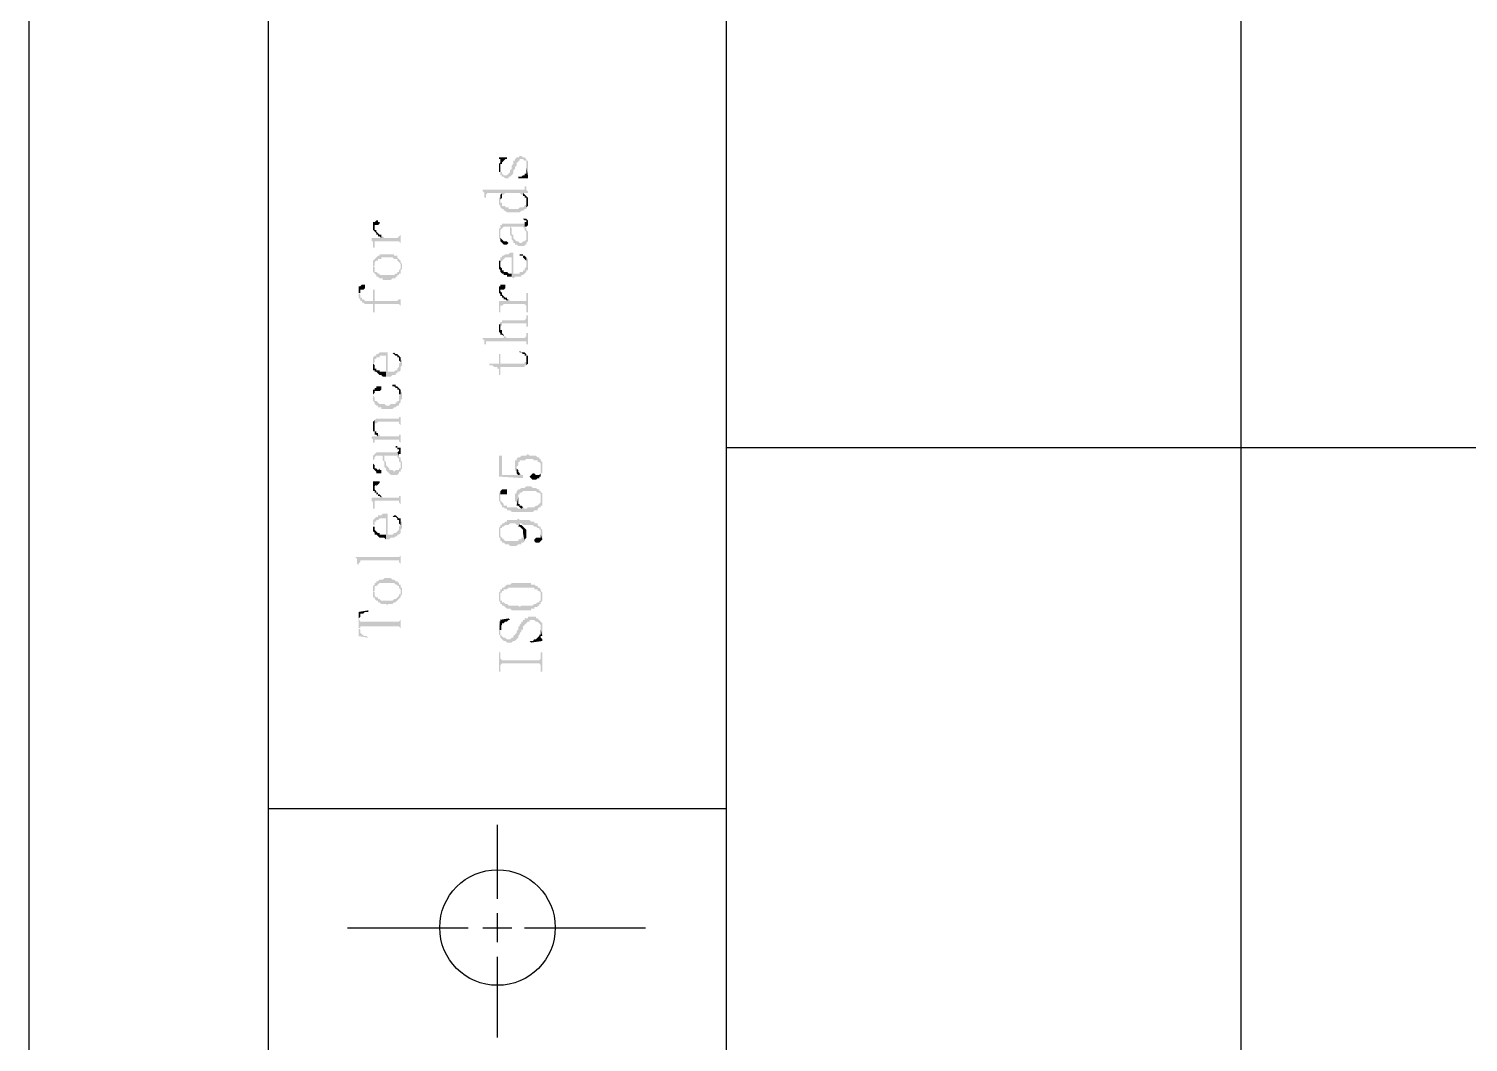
# Model space of a CAD drawing. Header units: millimetres. Extents: x 7018 to 13530, y 4187 to 5692.
# Drawn here: x 9367.76 to 9408.06, y 4643.66 to 4672.04 of the extents above; entities that cross this region are included whole.
import ezdxf

# ---------------------------------------------------------------- set-up
doc = ezdxf.new("R2010")
doc.units = ezdxf.units.MM

msp = doc.modelspace()

# ---------------------------------------------------------------- hatches: boundary and pattern name
at = {"transparency": 33554559}
for points in [[(9380.923, 4668.438), (9380.923, 4668.393), (9380.968, 4668.393), (9380.968, 4667.987), (9380.968, 4668.167), (9380.968, 4668.258), (9381.014, 4668.258), (9381.014, 4668.303), (9381.059, 4668.348), (9381.059, 4668.348), (9381.104, 4668.393), (9381.149, 4668.393), (9381.149, 4668.438)], [(9380.923, 4668.167), (9380.923, 4668.032), (9380.968, 4668.032), (9380.968, 4667.987), (9380.968, 4668.348), (9380.968, 4668.303), (9380.923, 4668.258)], [(9380.968, 4667.987), (9380.968, 4667.942), (9381.014, 4667.942), (9381.014, 4667.897), (9381.059, 4667.897), (9381.104, 4667.851), (9381.194, 4667.851), (9381.194, 4667.897), (9381.239, 4667.897), (9381.284, 4667.942), (9381.284, 4667.942), (9381.329, 4667.987), (9381.329, 4668.077), (9381.375, 4668.122), (9381.375, 4668.167), (9381.42, 4668.212), (9381.42, 4668.303), (9381.465, 4668.303), (9381.465, 4668.348), (9381.51, 4668.348), (9381.51, 4668.393), (9381.6, 4668.393), (9381.645, 4668.348), (9381.69, 4668.348), (9381.69, 4668.303), (9381.69, 4668.167), (9381.736, 4667.942), (9381.736, 4667.987), (9381.736, 4668.077), (9381.736, 4668.258), (9381.736, 4668.348), (9381.69, 4668.348), (9381.69, 4668.393), (9381.69, 4668.393), (9381.645, 4668.438), (9381.6, 4668.438), (9381.555, 4668.483), (9381.51, 4668.483), (9381.465, 4668.438), (9381.42, 4668.438), (9381.375, 4668.393), (9381.375, 4668.348), (9381.329, 4668.348), (9381.329, 4668.258), (9381.284, 4668.212), (9381.284, 4668.122), (9381.239, 4668.077), (9381.239, 4668.032), (9381.194, 4667.987), (9381.194, 4667.987), (9381.149, 4667.942), (9381.059, 4667.942), (9381.014, 4667.987), (9381.014, 4668.032), (9380.968, 4668.032), (9380.968, 4668.167)], [(9381.465, 4667.897), (9381.465, 4667.851), (9381.736, 4667.851), (9381.736, 4667.897), (9381.736, 4667.942), (9381.736, 4667.942), (9381.69, 4668.167), (9381.69, 4668.077), (9381.69, 4667.987), (9381.645, 4667.987), (9381.645, 4667.942), (9381.6, 4667.942), (9381.555, 4667.897), (9381.51, 4667.897)], [(9380.472, 4667.535), (9380.472, 4667.49), (9380.517, 4667.445), (9380.517, 4667.31), (9380.562, 4667.31), (9380.562, 4667.4), (9380.562, 4667.4), (9380.607, 4667.445), (9381.014, 4667.445), (9381.014, 4667.4), (9381.059, 4667.4), (9381.104, 4667.445), (9381.51, 4667.445), (9381.555, 4667.4), (9381.6, 4667.4), (9381.6, 4667.445), (9381.736, 4667.445), (9381.736, 4667.49), (9381.69, 4667.535), (9381.69, 4667.626), (9381.645, 4667.626), (9381.645, 4667.581), (9381.645, 4667.535), (9381.6, 4667.535)], [(9380.968, 4667.355), (9380.968, 4667.22), (9380.968, 4667.265), (9381.014, 4667.31), (9381.014, 4667.355), (9381.014, 4667.445), (9381.014, 4667.445), (9380.968, 4667.4)], [(9381.6, 4667.4), (9381.6, 4667.355), (9381.645, 4667.355), (9381.645, 4667.31), (9381.69, 4667.31), (9381.69, 4667.039), (9381.736, 4667.084), (9381.736, 4667.22), (9381.736, 4667.265), (9381.736, 4667.31), (9381.69, 4667.355), (9381.69, 4667.355), (9381.645, 4667.4), (9381.645, 4667.4), (9381.6, 4667.445)], [(9380.923, 4667.22), (9380.923, 4667.129), (9380.968, 4667.084), (9380.968, 4667.039), (9381.014, 4666.994), (9381.059, 4666.994), (9381.059, 4666.949), (9381.104, 4666.949), (9381.149, 4666.904), (9381.51, 4666.904), (9381.555, 4666.949), (9381.6, 4666.949), (9381.645, 4666.994), (9381.69, 4666.994), (9381.69, 4667.22), (9381.69, 4667.129), (9381.645, 4667.084), (9381.645, 4667.084), (9381.6, 4667.039), (9381.51, 4667.039), (9381.465, 4666.994), (9381.194, 4666.994), (9381.194, 4667.039), (9381.104, 4667.039), (9381.104, 4667.084), (9381.014, 4667.084), (9381.014, 4667.174), (9380.968, 4667.174), (9380.968, 4667.355), (9380.968, 4667.31), (9380.923, 4667.31), (9380.923, 4667.265)], [(9377.403, 4666.497), (9377.403, 4666.407), (9377.403, 4666.407), (9377.448, 4666.362), (9377.448, 4666.497), (9377.448, 4666.543), (9377.538, 4666.543), (9377.583, 4666.588), (9377.583, 4666.633), (9377.538, 4666.633), (9377.538, 4666.678), (9377.493, 4666.678), (9377.448, 4666.633), (9377.403, 4666.633), (9377.403, 4666.543)], [(9380.923, 4666.317), (9380.923, 4666.272), (9380.923, 4666.182), (9380.968, 4666.136), (9380.968, 4666.091), (9380.968, 4666.317), (9380.968, 4666.407), (9381.014, 4666.452), (9381.014, 4666.452), (9381.059, 4666.497), (9381.239, 4666.497), (9381.239, 4666.272), (9381.239, 4666.497), (9381.6, 4666.497), (9381.645, 4666.452), (9381.645, 4666.407), (9381.645, 4666.407), (9381.69, 4666.362), (9381.69, 4666.317), (9381.69, 4666.227), (9381.69, 4666.407), (9381.69, 4666.452), (9381.645, 4666.497), (9381.645, 4666.588), (9381.014, 4666.588), (9381.014, 4666.543), (9380.968, 4666.543), (9380.968, 4666.452), (9380.923, 4666.452), (9380.923, 4666.362)], [(9381.555, 4666.723), (9381.6, 4666.723), (9381.645, 4666.678), (9381.69, 4666.678), (9381.69, 4666.497), (9381.736, 4666.543), (9381.736, 4666.633), (9381.736, 4666.678), (9381.69, 4666.723), (9381.6, 4666.723)], [(9381.645, 4666.588), (9381.645, 4666.497), (9381.69, 4666.497), (9381.69, 4666.633), (9381.645, 4666.633)], [(9377.358, 4666.182), (9377.358, 4666.091), (9377.403, 4666.091), (9377.403, 4666.001), (9377.403, 4665.911), (9377.448, 4665.911), (9377.448, 4666.046), (9377.448, 4666.091), (9378.125, 4666.091), (9378.17, 4666.046), (9378.17, 4665.911), (9378.17, 4666.407), (9378.17, 4666.272), (9378.17, 4666.272), (9378.125, 4666.227), (9378.125, 4666.227), (9378.08, 4666.182), (9377.719, 4666.182), (9377.674, 4666.227), (9377.629, 4666.227), (9377.629, 4666.182)], [(9377.448, 4666.362), (9377.448, 4666.362), (9377.493, 4666.317), (9377.493, 4666.272), (9377.538, 4666.272), (9377.538, 4666.227), (9377.583, 4666.227), (9377.629, 4666.182), (9377.629, 4666.272), (9377.583, 4666.272), (9377.538, 4666.317), (9377.538, 4666.317), (9377.493, 4666.362), (9377.493, 4666.407), (9377.448, 4666.407), (9377.448, 4666.497)], [(9380.968, 4666.091), (9380.968, 4666.091), (9381.014, 4666.046), (9381.014, 4666.046), (9381.059, 4666.001), (9381.149, 4666.001), (9381.194, 4666.046), (9381.149, 4666.091), (9381.059, 4666.091), (9381.014, 4666.136), (9381.014, 4666.136), (9380.968, 4666.182), (9380.968, 4666.317)], [(9381.239, 4666.272), (9381.284, 4666.227), (9381.284, 4666.136), (9381.284, 4666.136), (9381.329, 4666.091), (9381.329, 4666.046), (9381.375, 4666.046), (9381.375, 4666.001), (9381.42, 4666.001), (9381.465, 4665.956), (9381.645, 4665.956), (9381.645, 4666.001), (9381.69, 4666.001), (9381.69, 4666.046), (9381.736, 4666.091), (9381.736, 4666.227), (9381.736, 4666.317), (9381.736, 4666.362), (9381.736, 4666.362), (9381.69, 4666.407), (9381.69, 4666.136), (9381.69, 4666.136), (9381.645, 4666.091), (9381.6, 4666.091), (9381.555, 4666.046), (9381.51, 4666.046), (9381.465, 4666.091), (9381.42, 4666.091), (9381.375, 4666.136), (9381.375, 4666.136), (9381.329, 4666.182), (9381.329, 4666.272), (9381.284, 4666.272), (9381.284, 4666.452), (9381.239, 4666.497)], [(9380.968, 4665.55), (9380.968, 4665.459), (9380.968, 4665.505), (9380.968, 4665.505), (9381.014, 4665.55), (9381.014, 4665.55), (9381.059, 4665.595), (9381.059, 4665.595), (9381.104, 4665.64), (9381.284, 4665.64), (9381.284, 4665.098), (9381.329, 4665.053), (9381.329, 4665.053), (9381.375, 4665.098), (9381.555, 4665.098), (9381.555, 4665.143), (9381.6, 4665.143), (9381.645, 4665.189), (9381.645, 4665.189), (9381.69, 4665.234), (9381.69, 4665.279), (9381.736, 4665.279), (9381.736, 4665.459), (9381.736, 4665.55), (9381.736, 4665.595), (9381.69, 4665.64), (9381.69, 4665.459), (9381.69, 4665.369), (9381.69, 4665.369), (9381.645, 4665.324), (9381.645, 4665.279), (9381.6, 4665.279), (9381.6, 4665.234), (9381.51, 4665.234), (9381.51, 4665.189), (9381.329, 4665.189), (9381.329, 4665.775), (9381.239, 4665.775), (9381.194, 4665.73), (9381.104, 4665.73), (9381.059, 4665.685), (9381.014, 4665.685), (9381.014, 4665.64), (9380.968, 4665.64), (9380.968, 4665.595)], [(9377.403, 4665.55), (9377.403, 4665.369), (9377.403, 4665.369), (9377.448, 4665.414), (9377.448, 4665.459), (9377.448, 4665.505), (9377.493, 4665.55), (9377.538, 4665.55), (9377.538, 4665.595), (9377.629, 4665.595), (9377.629, 4665.64), (9377.945, 4665.64), (9377.99, 4665.595), (9378.08, 4665.595), (9378.08, 4665.55), (9378.08, 4665.55), (9378.125, 4665.505), (9378.125, 4665.505), (9378.17, 4665.459), (9378.17, 4665.189), (9378.17, 4665.279), (9378.215, 4665.324), (9378.215, 4665.414), (9378.215, 4665.459), (9378.17, 4665.505), (9378.17, 4665.55), (9378.17, 4665.55), (9378.125, 4665.595), (9378.125, 4665.595), (9378.08, 4665.64), (9378.08, 4665.685), (9377.99, 4665.685), (9377.99, 4665.73), (9377.583, 4665.73), (9377.583, 4665.685), (9377.538, 4665.685), (9377.493, 4665.64), (9377.493, 4665.64), (9377.448, 4665.595), (9377.448, 4665.595)], [(9377.403, 4665.369), (9377.403, 4665.234), (9377.403, 4665.234), (9377.448, 4665.189), (9377.448, 4665.189), (9377.493, 4665.143), (9377.493, 4665.098), (9377.538, 4665.098), (9377.583, 4665.053), (9377.674, 4665.053), (9377.674, 4665.008), (9377.899, 4665.008), (9377.945, 4665.053), (9378.035, 4665.053), (9378.035, 4665.098), (9378.08, 4665.098), (9378.08, 4665.143), (9378.125, 4665.143), (9378.125, 4665.189), (9378.17, 4665.189), (9378.17, 4665.369), (9378.17, 4665.324), (9378.125, 4665.279), (9378.125, 4665.234), (9378.08, 4665.234), (9378.08, 4665.189), (9378.035, 4665.189), (9377.99, 4665.143), (9377.583, 4665.143), (9377.583, 4665.189), (9377.538, 4665.189), (9377.493, 4665.234), (9377.448, 4665.234), (9377.448, 4665.369), (9377.403, 4665.369), (9377.403, 4665.55), (9377.403, 4665.505), (9377.403, 4665.414)], [(9380.923, 4665.414), (9380.923, 4665.324), (9380.968, 4665.279), (9380.968, 4665.234), (9381.014, 4665.189), (9381.059, 4665.189), (9381.059, 4665.143), (9381.149, 4665.143), (9381.149, 4665.098), (9381.284, 4665.098), (9381.284, 4665.189), (9381.194, 4665.189), (9381.149, 4665.234), (9381.059, 4665.234), (9381.059, 4665.279), (9381.014, 4665.279), (9381.014, 4665.324), (9381.014, 4665.324), (9380.968, 4665.369), (9380.968, 4665.55), (9380.923, 4665.55), (9380.923, 4665.459)], [(9381.51, 4665.73), (9381.51, 4665.685), (9381.6, 4665.685), (9381.6, 4665.64), (9381.645, 4665.595), (9381.645, 4665.595), (9381.69, 4665.55), (9381.69, 4665.459), (9381.69, 4665.64), (9381.69, 4665.64), (9381.645, 4665.685), (9381.6, 4665.685), (9381.6, 4665.73)], [(9376.997, 4664.828), (9376.997, 4664.647), (9377.042, 4664.647), (9377.042, 4664.737), (9377.132, 4664.737), (9377.177, 4664.782), (9377.177, 4664.873), (9377.087, 4664.873), (9377.042, 4664.828)], [(9376.997, 4664.647), (9376.997, 4664.512), (9376.997, 4664.512), (9377.042, 4664.466), (9377.042, 4664.421), (9377.087, 4664.421), (9377.087, 4664.376), (9377.132, 4664.376), (9377.177, 4664.331), (9377.403, 4664.331), (9377.403, 4664.105), (9377.448, 4664.105), (9377.448, 4664.331), (9378.125, 4664.331), (9378.17, 4664.286), (9378.17, 4664.151), (9378.17, 4664.692), (9378.17, 4664.466), (9378.125, 4664.466), (9378.08, 4664.421), (9377.448, 4664.421), (9377.448, 4664.737), (9377.403, 4664.737), (9377.403, 4664.421), (9377.177, 4664.421), (9377.132, 4664.466), (9377.087, 4664.466), (9377.087, 4664.512), (9377.042, 4664.512), (9377.042, 4664.602), (9376.997, 4664.647), (9376.997, 4664.828), (9376.997, 4664.737), (9376.997, 4664.692)], [(9380.923, 4664.737), (9380.923, 4664.647), (9380.923, 4664.647), (9380.968, 4664.602), (9380.968, 4664.557), (9380.968, 4664.737), (9381.059, 4664.737), (9381.104, 4664.782), (9381.104, 4664.828), (9381.104, 4664.873), (9380.968, 4664.873), (9380.968, 4664.828), (9380.923, 4664.828), (9380.923, 4664.782)], [(9380.923, 4664.421), (9380.923, 4664.376), (9380.923, 4664.286), (9380.923, 4664.105), (9380.968, 4664.105), (9380.968, 4664.286), (9381.014, 4664.286), (9381.059, 4664.331), (9381.645, 4664.331), (9381.69, 4664.286), (9381.69, 4664.105), (9381.736, 4664.105), (9381.736, 4664.647), (9381.69, 4664.647), (9381.69, 4664.466), (9381.69, 4664.421), (9381.239, 4664.421), (9381.194, 4664.466), (9381.149, 4664.421)], [(9380.968, 4664.557), (9381.014, 4664.557), (9381.014, 4664.512), (9381.059, 4664.512), (9381.059, 4664.466), (9381.104, 4664.466), (9381.149, 4664.421), (9381.149, 4664.421), (9381.194, 4664.466), (9381.149, 4664.466), (9381.149, 4664.512), (9381.104, 4664.512), (9381.059, 4664.557), (9381.059, 4664.557), (9381.014, 4664.602), (9381.014, 4664.647), (9380.968, 4664.692), (9380.968, 4664.692)], [(9380.923, 4663.654), (9380.923, 4663.564), (9380.968, 4663.519), (9380.968, 4663.474), (9381.014, 4663.474), (9381.059, 4663.428), (9381.059, 4663.383), (9381.059, 4663.474), (9381.014, 4663.519), (9381.014, 4663.609), (9380.968, 4663.609), (9380.968, 4663.835), (9380.968, 4663.79), (9380.923, 4663.744), (9380.923, 4663.699)], [(9380.968, 4663.835), (9380.968, 4663.654), (9380.968, 4663.699), (9381.014, 4663.744), (9381.014, 4663.79), (9381.69, 4663.79), (9381.69, 4663.699), (9381.736, 4663.699), (9381.736, 4664.015), (9381.69, 4664.015), (9381.69, 4663.925), (9381.69, 4663.925), (9381.645, 4663.88), (9381.014, 4663.88), (9381.014, 4663.835)], [(9380.472, 4663.383), (9380.472, 4663.338), (9380.517, 4663.338), (9380.517, 4663.293), (9380.517, 4663.203), (9380.562, 4663.203), (9380.562, 4663.248), (9380.562, 4663.293), (9381.69, 4663.293), (9381.69, 4663.203), (9381.736, 4663.203), (9381.736, 4663.519), (9381.69, 4663.519), (9381.69, 4663.428), (9381.69, 4663.428), (9381.645, 4663.383), (9381.149, 4663.383), (9381.104, 4663.428), (9381.059, 4663.428), (9381.059, 4663.383)], [(9377.403, 4662.797), (9377.403, 4662.661), (9377.403, 4662.661), (9377.448, 4662.706), (9377.448, 4662.797), (9377.493, 4662.797), (9377.493, 4662.842), (9377.583, 4662.842), (9377.583, 4662.887), (9377.764, 4662.887), (9377.764, 4662.3), (9377.899, 4662.3), (9377.945, 4662.345), (9378.035, 4662.345), (9378.035, 4662.39), (9378.08, 4662.39), (9378.08, 4662.436), (9378.125, 4662.436), (9378.17, 4662.481), (9378.17, 4662.526), (9378.17, 4662.571), (9378.215, 4662.616), (9378.215, 4662.661), (9378.215, 4662.751), (9378.215, 4662.751), (9378.17, 4662.797), (9378.17, 4662.842), (9378.17, 4662.706), (9378.17, 4662.706), (9378.125, 4662.661), (9378.125, 4662.571), (9378.125, 4662.571), (9378.08, 4662.526), (9378.08, 4662.481), (9378.035, 4662.481), (9377.99, 4662.436), (9377.809, 4662.436), (9377.809, 4662.977), (9377.583, 4662.977), (9377.538, 4662.932), (9377.493, 4662.932), (9377.493, 4662.887), (9377.448, 4662.887), (9377.403, 4662.842)], [(9377.945, 4662.932), (9377.99, 4662.932), (9378.035, 4662.887), (9378.08, 4662.887), (9378.08, 4662.842), (9378.125, 4662.842), (9378.125, 4662.751), (9378.125, 4662.751), (9378.17, 4662.706), (9378.17, 4662.842), (9378.125, 4662.887), (9378.08, 4662.932), (9378.035, 4662.932), (9377.99, 4662.977), (9377.99, 4662.977)], [(9381.51, 4662.977), (9381.555, 4662.977), (9381.6, 4662.932), (9381.645, 4662.932), (9381.645, 4662.887), (9381.69, 4662.887), (9381.69, 4662.616), (9381.736, 4662.661), (9381.736, 4662.751), (9381.736, 4662.797), (9381.736, 4662.887), (9381.69, 4662.887), (9381.69, 4662.932), (9381.69, 4662.932), (9381.645, 4662.977), (9381.555, 4662.977), (9381.51, 4663.022)], [(9377.403, 4662.661), (9377.403, 4662.616), (9377.403, 4662.481), (9377.448, 4662.481), (9377.448, 4662.436), (9377.493, 4662.436), (9377.538, 4662.39), (9377.538, 4662.39), (9377.583, 4662.345), (9377.629, 4662.345), (9377.674, 4662.3), (9377.764, 4662.3), (9377.764, 4662.436), (9377.583, 4662.436), (9377.583, 4662.481), (9377.493, 4662.481), (9377.493, 4662.526), (9377.448, 4662.526), (9377.448, 4662.616), (9377.448, 4662.616), (9377.403, 4662.661), (9377.403, 4662.797), (9377.403, 4662.751), (9377.403, 4662.706)], [(9380.652, 4662.661), (9380.652, 4662.616), (9380.743, 4662.616), (9380.788, 4662.571), (9380.878, 4662.571), (9380.878, 4662.526), (9380.923, 4662.526), (9380.923, 4662.345), (9380.968, 4662.345), (9380.968, 4662.571), (9381.645, 4662.571), (9381.645, 4662.616), (9381.69, 4662.616), (9381.69, 4662.797), (9381.69, 4662.706), (9381.645, 4662.706), (9381.645, 4662.661), (9380.968, 4662.661), (9380.968, 4662.932), (9380.923, 4662.932), (9380.923, 4662.661)], [(9377.403, 4661.759), (9377.403, 4661.623), (9377.403, 4661.804), (9377.448, 4661.849), (9377.448, 4661.894), (9377.583, 4661.894), (9377.629, 4661.939), (9377.629, 4661.984), (9377.629, 4662.029), (9377.493, 4662.029), (9377.493, 4661.984), (9377.448, 4661.984), (9377.448, 4661.939), (9377.403, 4661.939), (9377.403, 4661.804)], [(9377.403, 4661.623), (9377.448, 4661.578), (9377.448, 4661.533), (9377.448, 4661.533), (9377.493, 4661.488), (9377.538, 4661.488), (9377.538, 4661.443), (9377.629, 4661.443), (9377.629, 4661.398), (9377.945, 4661.398), (9377.99, 4661.443), (9378.035, 4661.443), (9378.08, 4661.488), (9378.125, 4661.488), (9378.125, 4661.533), (9378.17, 4661.578), (9378.17, 4661.668), (9378.215, 4661.668), (9378.215, 4661.804), (9378.215, 4661.849), (9378.17, 4661.894), (9378.17, 4661.939), (9378.17, 4661.804), (9378.17, 4661.804), (9378.125, 4661.759), (9378.125, 4661.623), (9378.08, 4661.623), (9378.08, 4661.578), (9378.035, 4661.578), (9378.035, 4661.533), (9377.899, 4661.533), (9377.854, 4661.488), (9377.764, 4661.488), (9377.719, 4661.533), (9377.583, 4661.533), (9377.538, 4661.578), (9377.538, 4661.578), (9377.493, 4661.623), (9377.448, 4661.623), (9377.448, 4661.713), (9377.448, 4661.713), (9377.403, 4661.759)], [(9377.945, 4662.029), (9377.99, 4662.029), (9378.035, 4661.984), (9378.08, 4661.984), (9378.08, 4661.939), (9378.125, 4661.939), (9378.125, 4661.804), (9378.17, 4661.804), (9378.17, 4661.939), (9378.125, 4661.984), (9378.125, 4661.984), (9378.08, 4662.029), (9378.035, 4662.029), (9378.035, 4662.074), (9377.945, 4662.074)], [(9377.403, 4660.901), (9377.403, 4660.811), (9377.403, 4660.766), (9377.448, 4660.766), (9377.448, 4660.675), (9377.493, 4660.675), (9377.538, 4660.63), (9377.538, 4660.721), (9377.493, 4660.721), (9377.493, 4660.766), (9377.448, 4660.766), (9377.448, 4661.082), (9377.403, 4661.036), (9377.403, 4660.991), (9377.403, 4660.946)], [(9377.448, 4661.082), (9377.448, 4660.901), (9377.448, 4660.991), (9377.493, 4660.991), (9377.538, 4661.036), (9378.125, 4661.036), (9378.125, 4660.991), (9378.17, 4660.946), (9378.17, 4661.217), (9378.17, 4661.172), (9378.125, 4661.172), (9378.125, 4661.127), (9377.493, 4661.127), (9377.448, 4661.082)], [(9377.358, 4660.63), (9377.358, 4660.585), (9377.403, 4660.54), (9377.403, 4660.45), (9377.448, 4660.45), (9377.448, 4660.54), (9378.125, 4660.54), (9378.125, 4660.495), (9378.17, 4660.45), (9378.17, 4660.721), (9378.17, 4660.675), (9378.125, 4660.675), (9378.125, 4660.63), (9377.583, 4660.63), (9377.583, 4660.675), (9377.538, 4660.675), (9377.538, 4660.63)], [(9377.403, 4659.908), (9377.403, 4659.863), (9377.403, 4659.728), (9377.403, 4659.953), (9377.448, 4659.998), (9377.448, 4660.044), (9377.448, 4660.044), (9377.493, 4660.089), (9377.674, 4660.089), (9377.674, 4659.953), (9377.719, 4659.908), (9377.719, 4659.863), (9377.719, 4660.089), (9378.08, 4660.089), (9378.08, 4660.044), (9378.125, 4659.998), (9378.125, 4659.908), (9378.17, 4659.908), (9378.17, 4659.818), (9378.17, 4660.044), (9378.125, 4660.044), (9378.125, 4660.089), (9378.08, 4660.179), (9377.493, 4660.179), (9377.448, 4660.134), (9377.448, 4660.134), (9377.403, 4660.089), (9377.403, 4660.044), (9377.403, 4659.953)], [(9378.035, 4660.359), (9378.035, 4660.314), (9378.08, 4660.314), (9378.08, 4660.269), (9378.125, 4660.269), (9378.125, 4660.134), (9378.17, 4660.134), (9378.17, 4660.269), (9378.17, 4660.314), (9378.08, 4660.314), (9378.08, 4660.359)], [(9378.08, 4660.179), (9378.125, 4660.089), (9378.125, 4660.224), (9378.125, 4660.224)], [(9381.375, 4659.818), (9381.375, 4659.682), (9381.375, 4659.682), (9381.42, 4659.637), (9381.42, 4659.592), (9381.42, 4659.773), (9381.42, 4659.773), (9381.465, 4659.818), (9381.465, 4659.908), (9381.51, 4659.908), (9381.51, 4659.953), (9381.645, 4659.953), (9381.69, 4659.998), (9381.871, 4659.998), (9381.916, 4659.953), (9382.006, 4659.953), (9382.006, 4659.908), (9382.052, 4659.908), (9382.097, 4659.863), (9382.097, 4659.592), (9382.142, 4659.592), (9382.142, 4659.728), (9382.142, 4659.908), (9382.142, 4659.908), (9382.097, 4659.953), (9382.097, 4659.998), (9382.052, 4659.998), (9382.052, 4660.044), (9382.006, 4660.044), (9381.961, 4660.089), (9381.781, 4660.089), (9381.736, 4660.134), (9381.736, 4660.134), (9381.69, 4660.089), (9381.555, 4660.089), (9381.51, 4660.044), (9381.465, 4660.044), (9381.42, 4659.998), (9381.42, 4659.953), (9381.375, 4659.953), (9381.375, 4659.863), (9381.375, 4659.863)], [(9377.403, 4659.728), (9377.448, 4659.682), (9377.448, 4659.682), (9377.493, 4659.637), (9377.493, 4659.592), (9377.629, 4659.592), (9377.629, 4659.682), (9377.583, 4659.682), (9377.583, 4659.728), (9377.538, 4659.682), (9377.538, 4659.682), (9377.493, 4659.728), (9377.448, 4659.728), (9377.448, 4659.773), (9377.448, 4659.818), (9377.403, 4659.863), (9377.403, 4659.908)], [(9377.719, 4659.863), (9377.719, 4659.773), (9377.764, 4659.728), (9377.764, 4659.682), (9377.764, 4659.682), (9377.809, 4659.637), (9377.809, 4659.637), (9377.854, 4659.592), (9377.854, 4659.592), (9377.899, 4659.547), (9378.08, 4659.547), (9378.125, 4659.592), (9378.125, 4659.637), (9378.17, 4659.637), (9378.17, 4659.682), (9378.17, 4659.682), (9378.215, 4659.728), (9378.215, 4659.818), (9378.215, 4659.908), (9378.17, 4659.953), (9378.17, 4659.998), (9378.17, 4659.728), (9378.125, 4659.728), (9378.125, 4659.682), (9378.035, 4659.682), (9377.99, 4659.637), (9377.945, 4659.682), (9377.854, 4659.682), (9377.854, 4659.728), (9377.809, 4659.773), (9377.809, 4659.773), (9377.764, 4659.818), (9377.764, 4659.863), (9377.764, 4659.908), (9377.719, 4659.953), (9377.719, 4660.089)], [(9380.923, 4660.089), (9380.923, 4659.502), (9381.6, 4659.457), (9381.6, 4659.547), (9381.555, 4659.547), (9381.51, 4659.592), (9381.51, 4659.547), (9381.014, 4659.547), (9381.014, 4660.089)], [(9381.42, 4659.592), (9381.42, 4659.592), (9381.465, 4659.547), (9381.51, 4659.547), (9381.51, 4659.592), (9381.51, 4659.592), (9381.465, 4659.637), (9381.465, 4659.682), (9381.465, 4659.682), (9381.42, 4659.728), (9381.42, 4659.773)], [(9381.781, 4659.502), (9381.781, 4659.502), (9381.826, 4659.457), (9381.826, 4659.457), (9381.871, 4659.412), (9381.961, 4659.412), (9382.006, 4659.457), (9382.052, 4659.457), (9382.052, 4659.502), (9382.097, 4659.502), (9382.097, 4659.728), (9382.097, 4659.592), (9382.097, 4659.592), (9382.052, 4659.547), (9381.961, 4659.547), (9381.916, 4659.592), (9381.871, 4659.592), (9381.826, 4659.547), (9381.826, 4659.547)], [(9377.403, 4659.231), (9377.403, 4659.096), (9377.448, 4659.096), (9377.448, 4659.231), (9377.448, 4659.231), (9377.493, 4659.276), (9377.493, 4659.231), (9377.538, 4659.276), (9377.538, 4659.276), (9377.583, 4659.321), (9377.583, 4659.367), (9377.403, 4659.367), (9377.403, 4659.276)], [(9377.358, 4658.915), (9377.358, 4658.825), (9377.403, 4658.78), (9377.403, 4658.69), (9377.403, 4658.599), (9377.448, 4658.599), (9377.448, 4658.825), (9378.125, 4658.825), (9378.125, 4658.78), (9378.17, 4658.735), (9378.17, 4658.599), (9378.17, 4659.141), (9378.17, 4658.96), (9378.125, 4658.96), (9378.125, 4658.915), (9377.674, 4658.915), (9377.629, 4658.96), (9377.629, 4658.915)], [(9377.448, 4659.096), (9377.448, 4659.051), (9377.493, 4659.051), (9377.493, 4659.005), (9377.538, 4659.005), (9377.538, 4658.96), (9377.583, 4658.96), (9377.629, 4658.915), (9377.629, 4658.96), (9377.629, 4658.96), (9377.583, 4659.005), (9377.538, 4659.005), (9377.538, 4659.051), (9377.493, 4659.051), (9377.493, 4659.096), (9377.493, 4659.096), (9377.448, 4659.141), (9377.448, 4659.186), (9377.448, 4659.186)], [(9380.923, 4658.915), (9380.923, 4658.825), (9380.923, 4658.825), (9380.968, 4658.78), (9380.968, 4658.735), (9380.968, 4658.735), (9381.014, 4658.69), (9381.014, 4658.644), (9381.059, 4658.644), (9381.104, 4658.599), (9381.149, 4658.599), (9381.149, 4658.554), (9381.239, 4658.554), (9381.284, 4658.509), (9381.871, 4658.509), (9381.916, 4658.554), (9382.006, 4658.554), (9382.006, 4658.599), (9382.006, 4658.599), (9382.052, 4658.644), (9382.097, 4658.644), (9382.097, 4658.69), (9382.142, 4658.69), (9382.097, 4658.87), (9382.097, 4658.78), (9382.097, 4658.78), (9382.052, 4658.735), (9382.052, 4658.735), (9382.006, 4658.69), (9381.961, 4658.69), (9381.916, 4658.644), (9381.736, 4658.644), (9381.69, 4658.599), (9381.645, 4658.599), (9381.6, 4658.644), (9381.6, 4658.644), (9381.555, 4658.599), (9381.465, 4658.599), (9381.42, 4658.644), (9381.149, 4658.644), (9381.149, 4658.69), (9381.059, 4658.69), (9381.059, 4658.735), (9381.014, 4658.78), (9381.014, 4658.78), (9380.968, 4658.825), (9380.968, 4658.87), (9380.968, 4659.051), (9380.923, 4659.051), (9380.923, 4658.96)], [(9380.968, 4659.051), (9380.968, 4658.915), (9380.968, 4659.005), (9381.149, 4659.005), (9381.149, 4659.096), (9381.149, 4659.141), (9381.014, 4659.141), (9380.968, 4659.096)], [(9381.375, 4658.915), (9381.375, 4658.825), (9381.375, 4658.825), (9381.42, 4658.78), (9381.42, 4658.735), (9381.42, 4658.69), (9381.465, 4658.915), (9381.465, 4659.005), (9381.51, 4659.005), (9381.51, 4659.051), (9381.555, 4659.051), (9381.6, 4659.096), (9381.961, 4659.096), (9382.006, 4659.051), (9382.052, 4659.051), (9382.097, 4659.005), (9382.097, 4658.87), (9382.142, 4658.69), (9382.142, 4658.78), (9382.142, 4658.915), (9382.142, 4659.051), (9382.097, 4659.051), (9382.097, 4659.096), (9382.052, 4659.096), (9382.052, 4659.141), (9382.006, 4659.141), (9381.961, 4659.186), (9381.871, 4659.186), (9381.826, 4659.231), (9381.69, 4659.231), (9381.645, 4659.186), (9381.555, 4659.186), (9381.51, 4659.141), (9381.465, 4659.141), (9381.42, 4659.096), (9381.42, 4659.051), (9381.42, 4659.051), (9381.375, 4659.005)], [(9381.42, 4658.69), (9381.465, 4658.69), (9381.51, 4658.644), (9381.51, 4658.644), (9381.555, 4658.599), (9381.6, 4658.644), (9381.555, 4658.69), (9381.51, 4658.69), (9381.51, 4658.735), (9381.465, 4658.735), (9381.465, 4658.78), (9381.465, 4658.915)], [(9377.403, 4658.238), (9377.403, 4658.103), (9377.403, 4658.148), (9377.448, 4658.148), (9377.448, 4658.238), (9377.493, 4658.238), (9377.493, 4658.283), (9377.538, 4658.283), (9377.583, 4658.329), (9377.764, 4658.329), (9377.764, 4657.742), (9377.854, 4657.742), (9377.899, 4657.787), (9377.99, 4657.787), (9378.035, 4657.832), (9378.08, 4657.832), (9378.08, 4657.877), (9378.125, 4657.877), (9378.17, 4657.922), (9378.17, 4657.967), (9378.17, 4658.013), (9378.215, 4658.058), (9378.215, 4658.148), (9378.215, 4658.238), (9378.17, 4658.238), (9378.17, 4658.329), (9378.17, 4658.148), (9378.17, 4658.148), (9378.125, 4658.103), (9378.125, 4658.013), (9378.125, 4658.013), (9378.08, 4657.967), (9378.08, 4657.967), (9378.035, 4657.922), (9377.99, 4657.922), (9377.945, 4657.877), (9377.809, 4657.877), (9377.809, 4658.464), (9377.674, 4658.464), (9377.629, 4658.419), (9377.538, 4658.419), (9377.538, 4658.374), (9377.493, 4658.374), (9377.448, 4658.329), (9377.448, 4658.329), (9377.403, 4658.283)], [(9377.403, 4658.103), (9377.403, 4657.967), (9377.403, 4657.967), (9377.448, 4657.922), (9377.448, 4657.877), (9377.493, 4657.877), (9377.538, 4657.832), (9377.538, 4657.832), (9377.583, 4657.787), (9377.719, 4657.787), (9377.764, 4657.742), (9377.764, 4657.877), (9377.583, 4657.877), (9377.583, 4657.922), (9377.538, 4657.922), (9377.493, 4657.967), (9377.493, 4657.967), (9377.448, 4658.013), (9377.448, 4658.103), (9377.403, 4658.103), (9377.403, 4658.238), (9377.403, 4658.148)], [(9377.945, 4658.374), (9378.035, 4658.374), (9378.08, 4658.329), (9378.08, 4658.283), (9378.125, 4658.283), (9378.125, 4658.238), (9378.125, 4658.193), (9378.17, 4658.148), (9378.17, 4658.329), (9378.125, 4658.329), (9378.08, 4658.374), (9378.08, 4658.374), (9378.035, 4658.419), (9377.99, 4658.419)], [(9380.968, 4658.103), (9380.968, 4657.922), (9380.968, 4657.967), (9380.968, 4658.058), (9381.014, 4658.058), (9381.014, 4658.103), (9381.059, 4658.103), (9381.104, 4658.148), (9381.194, 4658.148), (9381.239, 4658.193), (9381.375, 4658.193), (9381.42, 4658.148), (9381.465, 4658.148), (9381.465, 4658.103), (9381.51, 4658.193), (9381.555, 4658.193), (9381.6, 4658.148), (9381.871, 4658.148), (9381.916, 4658.103), (9381.961, 4658.103), (9382.006, 4658.058), (9382.052, 4658.058), (9382.052, 4658.013), (9382.097, 4658.013), (9382.097, 4657.877), (9382.097, 4657.877), (9382.142, 4657.742), (9382.142, 4657.877), (9382.142, 4657.967), (9382.142, 4658.013), (9382.097, 4658.058), (9382.097, 4658.103), (9382.052, 4658.103), (9382.006, 4658.148), (9382.006, 4658.193), (9381.916, 4658.193), (9381.916, 4658.238), (9381.826, 4658.238), (9381.781, 4658.283), (9381.51, 4658.283), (9381.465, 4658.329), (9381.42, 4658.283), (9381.149, 4658.283), (9381.149, 4658.238), (9381.104, 4658.238), (9381.059, 4658.193), (9381.014, 4658.193), (9381.014, 4658.148), (9380.968, 4658.148)], [(9381.465, 4658.103), (9381.51, 4658.103), (9381.555, 4658.058), (9381.6, 4658.013), (9381.6, 4657.922), (9381.6, 4657.922), (9381.645, 4657.697), (9381.645, 4657.742), (9381.645, 4657.742), (9381.69, 4657.787), (9381.69, 4657.832), (9381.69, 4657.922), (9381.69, 4658.013), (9381.645, 4658.058), (9381.645, 4658.058), (9381.6, 4658.103), (9381.6, 4658.103), (9381.555, 4658.148), (9381.51, 4658.148), (9381.51, 4658.193)], [(9380.923, 4657.922), (9380.923, 4657.787), (9380.968, 4657.787), (9380.968, 4657.697), (9381.014, 4657.697), (9381.014, 4657.652), (9381.059, 4657.652), (9381.104, 4657.606), (9381.194, 4657.606), (9381.239, 4657.561), (9381.42, 4657.561), (9381.465, 4657.606), (9381.555, 4657.606), (9381.555, 4657.652), (9381.6, 4657.652), (9381.645, 4657.697), (9381.6, 4657.922), (9381.6, 4657.877), (9381.6, 4657.787), (9381.555, 4657.787), (9381.555, 4657.742), (9381.465, 4657.742), (9381.465, 4657.697), (9381.104, 4657.697), (9381.059, 4657.742), (9381.059, 4657.742), (9381.014, 4657.787), (9381.014, 4657.787), (9380.968, 4657.832), (9380.968, 4658.103), (9380.923, 4658.058), (9380.923, 4657.967)], [(9381.916, 4657.697), (9381.916, 4657.697), (9381.961, 4657.652), (9382.052, 4657.652), (9382.097, 4657.697), (9382.097, 4657.697), (9382.142, 4657.742), (9382.097, 4657.877), (9382.097, 4657.787), (9381.961, 4657.787), (9381.916, 4657.742)], [(9376.906, 4657.245), (9376.906, 4657.245), (9376.952, 4657.2), (9376.952, 4657.11), (9376.952, 4657.065), (9376.997, 4657.02), (9376.997, 4656.929), (9376.997, 4657.065), (9377.042, 4657.11), (9377.042, 4657.155), (9378.125, 4657.155), (9378.125, 4657.11), (9378.125, 4657.11), (9378.17, 4657.065), (9378.17, 4656.929), (9378.17, 4657.471), (9378.17, 4657.29), (9378.17, 4657.29), (9378.125, 4657.245), (9378.08, 4657.245)], [(9377.403, 4656.433), (9377.403, 4656.298), (9377.448, 4656.298), (9377.448, 4656.433), (9377.493, 4656.433), (9377.538, 4656.478), (9377.538, 4656.478), (9377.583, 4656.523), (9377.99, 4656.523), (9378.035, 4656.478), (9378.08, 4656.478), (9378.08, 4656.433), (9378.125, 4656.433), (9378.125, 4656.388), (9378.17, 4656.343), (9378.17, 4656.298), (9378.17, 4656.117), (9378.17, 4656.162), (9378.17, 4656.162), (9378.215, 4656.207), (9378.215, 4656.298), (9378.215, 4656.388), (9378.17, 4656.388), (9378.17, 4656.478), (9378.125, 4656.478), (9378.125, 4656.523), (9378.08, 4656.568), (9378.035, 4656.568), (9377.99, 4656.613), (9377.945, 4656.613), (9377.899, 4656.659), (9377.719, 4656.659), (9377.674, 4656.613), (9377.583, 4656.613), (9377.538, 4656.568), (9377.493, 4656.568), (9377.493, 4656.523), (9377.448, 4656.523), (9377.448, 4656.478)], [(9380.968, 4656.298), (9380.968, 4656.117), (9380.968, 4656.162), (9380.968, 4656.252), (9381.014, 4656.252), (9381.014, 4656.298), (9381.059, 4656.298), (9381.059, 4656.343), (9381.149, 4656.343), (9381.194, 4656.388), (9381.916, 4656.388), (9381.916, 4656.343), (9382.006, 4656.343), (9382.006, 4656.298), (9382.052, 4656.298), (9382.097, 4656.252), (9382.097, 4656.117), (9382.097, 4656.343), (9382.097, 4656.343), (9382.052, 4656.388), (9382.006, 4656.388), (9382.006, 4656.433), (9381.961, 4656.433), (9381.916, 4656.478), (9381.826, 4656.478), (9381.826, 4656.523), (9381.284, 4656.523), (9381.239, 4656.478), (9381.149, 4656.478), (9381.104, 4656.433), (9381.104, 4656.433), (9381.059, 4656.388), (9381.014, 4656.388), (9381.014, 4656.343), (9380.968, 4656.343)], [(9377.403, 4656.298), (9377.403, 4656.207), (9377.403, 4656.117), (9377.448, 4656.117), (9377.448, 4656.072), (9377.493, 4656.027), (9377.538, 4656.027), (9377.538, 4655.982), (9377.583, 4655.982), (9377.629, 4655.937), (9377.764, 4655.937), (9377.809, 4655.891), (9377.809, 4655.937), (9377.945, 4655.937), (9377.99, 4655.982), (9378.035, 4655.982), (9378.08, 4656.027), (9378.08, 4656.027), (9378.125, 4656.072), (9378.125, 4656.072), (9378.17, 4656.117), (9378.17, 4656.298), (9378.17, 4656.207), (9378.125, 4656.207), (9378.125, 4656.162), (9378.08, 4656.117), (9378.08, 4656.117), (9378.035, 4656.072), (9377.99, 4656.072), (9377.945, 4656.027), (9377.629, 4656.027), (9377.583, 4656.072), (9377.538, 4656.072), (9377.538, 4656.117), (9377.493, 4656.117), (9377.448, 4656.162), (9377.448, 4656.207), (9377.448, 4656.252), (9377.403, 4656.298), (9377.403, 4656.433), (9377.403, 4656.343), (9377.403, 4656.343)], [(9380.923, 4656.117), (9380.923, 4656.027), (9380.923, 4656.027), (9380.968, 4655.982), (9380.968, 4655.937), (9381.014, 4655.937), (9381.014, 4655.891), (9381.059, 4655.891), (9381.104, 4655.846), (9381.104, 4655.846), (9381.149, 4655.801), (9381.239, 4655.801), (9381.284, 4655.756), (9381.826, 4655.756), (9381.826, 4655.801), (9381.916, 4655.801), (9381.916, 4655.846), (9382.006, 4655.846), (9382.006, 4655.891), (9382.052, 4655.891), (9382.052, 4655.937), (9382.097, 4655.937), (9382.097, 4655.982), (9382.142, 4656.027), (9382.142, 4656.117), (9382.142, 4656.252), (9382.142, 4656.252), (9382.097, 4656.298), (9382.097, 4656.117), (9382.097, 4656.027), (9382.052, 4656.027), (9382.052, 4655.982), (9382.006, 4655.982), (9381.961, 4655.937), (9381.916, 4655.937), (9381.871, 4655.891), (9381.555, 4655.891), (9381.51, 4655.846), (9381.51, 4655.846), (9381.465, 4655.891), (9381.194, 4655.891), (9381.149, 4655.937), (9381.104, 4655.937), (9381.059, 4655.982), (9381.014, 4655.982), (9381.014, 4656.027), (9380.968, 4656.027), (9380.968, 4656.117), (9380.968, 4656.298), (9380.923, 4656.252), (9380.923, 4656.162)], [(9376.997, 4655.711), (9376.997, 4655.53), (9376.997, 4655.53), (9377.042, 4655.575), (9377.042, 4655.666), (9377.132, 4655.666), (9377.177, 4655.711), (9377.268, 4655.711), (9377.268, 4655.756)], [(9376.997, 4655.711), (9376.997, 4655.034), (9377.268, 4654.989), (9377.268, 4654.989), (9377.222, 4655.034), (9377.132, 4655.034), (9377.132, 4655.079), (9377.087, 4655.079), (9377.042, 4655.124), (9377.042, 4655.214), (9376.997, 4655.26), (9376.997, 4655.53)], [(9376.997, 4655.53), (9376.997, 4655.26), (9377.042, 4655.26), (9377.042, 4655.305), (9378.125, 4655.305), (9378.17, 4655.26), (9378.17, 4655.169), (9378.17, 4655.53), (9378.17, 4655.485), (9378.17, 4655.485), (9378.125, 4655.44), (9377.042, 4655.44)], [(9380.923, 4655.214), (9380.923, 4655.079), (9380.923, 4655.079), (9380.968, 4655.034), (9380.968, 4654.989), (9380.968, 4654.989), (9381.014, 4654.944), (9381.014, 4654.944), (9381.059, 4654.898), (9381.104, 4654.898), (9381.149, 4654.853), (9381.284, 4654.853), (9381.329, 4654.898), (9381.375, 4654.898), (9381.42, 4654.944), (9381.42, 4654.944), (9381.465, 4654.989), (9381.465, 4655.034), (9381.51, 4655.079), (9381.51, 4655.124), (9381.555, 4655.169), (9381.555, 4655.214), (9381.6, 4655.214), (9381.6, 4655.305), (9381.645, 4655.35), (9381.645, 4655.35), (9381.69, 4655.395), (9381.69, 4655.395), (9381.736, 4655.44), (9381.781, 4655.44), (9381.781, 4655.485), (9381.916, 4655.485), (9381.961, 4655.44), (9382.006, 4655.44), (9382.052, 4655.395), (9382.052, 4655.395), (9382.097, 4655.35), (9382.097, 4655.214), (9382.142, 4655.034), (9382.142, 4655.169), (9382.142, 4655.214), (9382.142, 4655.395), (9382.142, 4655.395), (9382.097, 4655.44), (9382.097, 4655.44), (9382.052, 4655.485), (9382.052, 4655.485), (9382.006, 4655.53), (9381.961, 4655.53), (9381.961, 4655.575), (9381.736, 4655.575), (9381.736, 4655.53), (9381.645, 4655.53), (9381.645, 4655.485), (9381.6, 4655.485), (9381.6, 4655.44), (9381.555, 4655.44), (9381.555, 4655.395), (9381.51, 4655.35), (9381.51, 4655.305), (9381.465, 4655.305), (9381.465, 4655.214), (9381.42, 4655.169), (9381.42, 4655.124), (9381.375, 4655.079), (9381.375, 4655.079), (9381.329, 4655.034), (9381.329, 4654.989), (9381.284, 4654.989), (9381.239, 4654.944), (9381.149, 4654.944), (9381.104, 4654.989), (9381.059, 4654.989), (9381.014, 4655.034), (9381.014, 4655.034), (9380.968, 4655.079), (9380.968, 4655.395), (9380.923, 4655.35), (9380.923, 4655.26), (9380.923, 4655.26)], [(9380.923, 4655.485), (9380.968, 4655.485), (9380.968, 4655.44), (9380.968, 4655.26), (9380.968, 4655.305), (9381.014, 4655.35), (9381.014, 4655.395), (9381.059, 4655.395), (9381.104, 4655.44), (9381.149, 4655.44), (9381.194, 4655.485), (9381.239, 4655.485), (9381.194, 4655.53)], [(9381.781, 4654.898), (9381.826, 4654.853), (9382.142, 4654.898), (9382.142, 4654.944), (9382.142, 4654.944), (9382.097, 4654.989), (9382.097, 4655.169), (9382.097, 4655.079), (9382.052, 4655.079), (9382.052, 4655.034), (9382.052, 4655.034), (9382.006, 4654.989), (9382.006, 4654.989), (9381.961, 4654.944), (9381.916, 4654.944), (9381.871, 4654.898), (9381.826, 4654.898)], [(9382.097, 4655.169), (9382.097, 4654.989), (9382.097, 4655.034), (9382.142, 4655.034), (9382.097, 4655.214)], [(9380.923, 4654.583), (9380.923, 4654.041), (9380.968, 4654.041), (9380.968, 4654.221), (9380.968, 4654.221), (9381.014, 4654.267), (9382.052, 4654.267), (9382.097, 4654.221), (9382.097, 4654.041), (9382.142, 4654.041), (9382.142, 4654.583), (9382.097, 4654.583), (9382.097, 4654.402), (9382.097, 4654.402), (9382.052, 4654.357), (9381.014, 4654.357), (9380.968, 4654.402), (9380.968, 4654.583)]]:
    msp.add_hatch(color=256, dxfattribs=at).paths.add_polyline_path(points)

# ---------------------------------------------------------------- linework, layer by layer
for p, q in [((9374.469, 4815.918), (9374.469, 4529.177)), ((9401.694, 4815.918), (9401.694, 4559.957)), ((9387.287, 4660.319), (9783.725, 4660.319))]:
    msp.add_line(p, q)
for points in [[(9787.763, 4524.918), (9787.763, 4821.918), (9367.763, 4821.918), (9367.763, 4524.918)], [(9380.968, 4655.395), (9380.968, 4655.214), (9380.968, 4655.44)]]:
    msp.add_lwpolyline(points, close=True)
for points in [[(9387.287, 4815.918), (9387.287, 4529.177)], [(9374.469, 4650.205), (9387.287, 4650.205)], [(9380.878, 4649.753), (9380.878, 4647.677)], [(9380.878, 4647.271), (9380.878, 4646.459)], [(9376.681, 4646.865), (9380.066, 4646.865)], [(9380.472, 4646.865), (9381.284, 4646.865)], [(9381.645, 4646.865), (9385.03, 4646.865)], [(9380.878, 4646.053), (9380.878, 4643.796)]]:
    msp.add_lwpolyline(points)
msp.add_circle((9380.885, 4646.872), 1.618)

doc.saveas('drawing.dxf')
